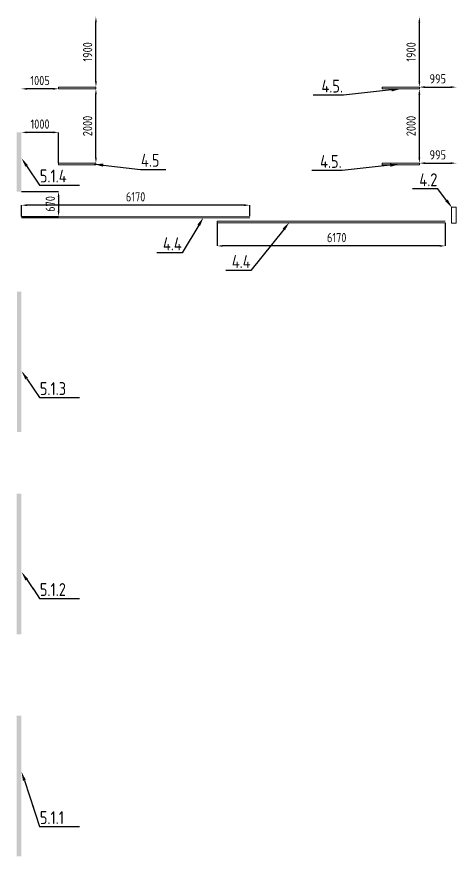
# Model space of a CAD drawing. Header units: millimetres. Extents: x -39 to 9534995, y -146829 to 289341.
# Drawn here: x 605299 to 617187, y 266641 to 289341 of the extents above; entities that cross this region are included whole.
import ezdxf
from ezdxf import colors
from ezdxf.entities.mleader import LeaderData, LeaderLine
from ezdxf.math import Vec2, Vec3

# ---------------------------------------------------------------- set-up
doc = ezdxf.new("R2010")
doc.units = ezdxf.units.MM
doc.layers.add('A-HATCH-FACADE', color=7, linetype='Continuous')
doc.layers.add('EI_DIMS_DETAIL', color=7, linetype='Continuous')
doc.styles.get("Standard").update_dxf_attribs({"font": 'GOST.TTF'})
doc.dimstyles.get("Standard").update_dxf_attribs({"dimtxt": 250, "dimasz": 150, "dimexe": 0.18, "dimexo": 0.0625, "dimgap": 100, "dimtad": 1, "dimdec": 0, "dimrnd": 5, "dimzin": 0, "dimdsep": 46, "dimtxsty": 'Standard', "dimcen": 0.09, "dimadec": 0, "dimazin": 0, "dimtfac": 1, "dimtdec": 0, "dimtofl": 0, "dimtmove": 0, "dimatfit": 3, "dimfxl": 1, "dimtolj": 1, "dimtzin": 0, "dimarcsym": 0})

# ---------------------------------------------------------------- blocks, each defined once
blk = doc.blocks.new('*D161')
at = {"layer": 'Defpoints', "color": 0, "lineweight": 9, "ltscale": 100, "transparency": 16777216}
for p in [(605427, 284246), (605427, 283943), (611600, 283945)]:
    blk.add_point(p, dxfattribs=at)
at = {"layer": 'EI_DIMS_DETAIL', "color": 0, "lineweight": -2, "ltscale": 100, "transparency": 16777216}
for p, q in [((605427, 283943), (605427, 284247)), ((611450, 284246), (605577, 284246)), ((611600, 283945), (611600, 284247))]:
    blk.add_line(p, q, dxfattribs=at)
at = {"layer": 'EI_DIMS_DETAIL', "color": 0, "lineweight": 9, "ltscale": 100, "transparency": 16777216}
for points in [[(605577, 284271), (605577, 284221), (605427, 284246)], [(611450, 284271), (611450, 284221), (611600, 284246)]]:
    blk.add_solid(points, dxfattribs=at)
at = {"layer": 'EI_DIMS_DETAIL', "color": 0, "lineweight": 9, "ltscale": 100, "transparency": 16777216, "insert": (608514, 284472), "char_height": 250, "attachment_point": 5}
blk.add_mtext('\\A1;6170', dxfattribs=at)
blk = doc.blocks.new('*D162')
at = {"layer": 'Defpoints', "color": 0, "lineweight": 9, "ltscale": 100, "transparency": 16777216}
for p in [(610722, 283770), (616889, 283770), (610722, 283144)]:
    blk.add_point(p, dxfattribs=at)
at = {"layer": 'EI_DIMS_DETAIL', "color": 0, "lineweight": -2, "ltscale": 100, "transparency": 16777216}
for p, q in [((610722, 283770), (610722, 283143)), ((616889, 283770), (616889, 283143)), ((616739, 283144), (610872, 283144))]:
    blk.add_line(p, q, dxfattribs=at)
at = {"layer": 'EI_DIMS_DETAIL', "color": 0, "lineweight": 9, "ltscale": 100, "transparency": 16777216}
for points in [[(610872, 283169), (610872, 283119), (610722, 283144)], [(616739, 283169), (616739, 283119), (616889, 283144)]]:
    blk.add_solid(points, dxfattribs=at)
at = {"layer": 'EI_DIMS_DETAIL', "color": 0, "lineweight": 9, "ltscale": 100, "transparency": 16777216, "insert": (613954, 283369), "char_height": 250, "attachment_point": 5}
blk.add_mtext('\\A1;6170', dxfattribs=at)
blk = doc.blocks.new('*D163')
at = {"layer": 'Defpoints', "color": 0, "lineweight": 9, "ltscale": 100, "transparency": 16777216}
for p in [(605427, 284615), (605427, 283943), (606430, 283943)]:
    blk.add_point(p, dxfattribs=at)
at = {"layer": 'EI_DIMS_DETAIL', "color": 0, "lineweight": -2, "ltscale": 100, "transparency": 16777216}
for p, q in [((605427, 284615), (606430, 284615)), ((606430, 284465), (606430, 284093)), ((605427, 283943), (606430, 283943))]:
    blk.add_line(p, q, dxfattribs=at)
at = {"layer": 'EI_DIMS_DETAIL', "color": 0, "lineweight": 9, "ltscale": 100, "transparency": 16777216}
for points in [[(606405, 284465), (606455, 284465), (606430, 284615)], [(606405, 284093), (606455, 284093), (606430, 283943)]]:
    blk.add_solid(points, dxfattribs=at)
at = {"layer": 'EI_DIMS_DETAIL', "color": 0, "lineweight": 9, "ltscale": 100, "transparency": 16777216, "insert": (606205, 284279), "char_height": 250, "attachment_point": 5, "rotation": 90}
blk.add_mtext('\\A1;670', dxfattribs=at)
blk = doc.blocks.new('*D164')
at = {"layer": 'Defpoints', "color": 0, "lineweight": 9, "ltscale": 100, "transparency": 16777216}
for p in [(616190, 287439), (617187, 287439), (617187, 287439)]:
    blk.add_point(p, dxfattribs=at)
at = {"layer": 'EI_DIMS_DETAIL', "color": 0, "lineweight": -2, "ltscale": 100, "transparency": 16777216}
for p, q in [((616190, 287439), (616190, 287440)), ((616340, 287439), (617037, 287439)), ((617187, 287439), (617187, 287440))]:
    blk.add_line(p, q, dxfattribs=at)
at = {"layer": 'EI_DIMS_DETAIL', "color": 0, "lineweight": 9, "ltscale": 100, "transparency": 16777216}
for points in [[(616340, 287464), (616340, 287414), (616190, 287439)], [(617037, 287464), (617037, 287414), (617187, 287439)]]:
    blk.add_solid(points, dxfattribs=at)
at = {"layer": 'EI_DIMS_DETAIL', "color": 0, "lineweight": 9, "ltscale": 100, "transparency": 16777216, "insert": (616688, 287664), "char_height": 250, "attachment_point": 5}
blk.add_mtext('\\A1;995', dxfattribs=at)
blk = doc.blocks.new('*D165')
at = {"layer": 'Defpoints', "color": 0, "lineweight": 9, "ltscale": 100, "transparency": 16777216}
for p in [(616190, 285384), (617187, 285383), (617187, 285383)]:
    blk.add_point(p, dxfattribs=at)
at = {"layer": 'EI_DIMS_DETAIL', "color": 0, "lineweight": -2, "ltscale": 100, "transparency": 16777216}
for p, q in [((616190, 285384), (616190, 285382)), ((616340, 285383), (617037, 285383)), ((617187, 285383), (617187, 285383))]:
    blk.add_line(p, q, dxfattribs=at)
at = {"layer": 'EI_DIMS_DETAIL', "color": 0, "lineweight": 9, "ltscale": 100, "transparency": 16777216}
for points in [[(616340, 285408), (616340, 285358), (616190, 285383)], [(617037, 285408), (617037, 285358), (617187, 285383)]]:
    blk.add_solid(points, dxfattribs=at)
at = {"layer": 'EI_DIMS_DETAIL', "color": 0, "lineweight": 9, "ltscale": 100, "transparency": 16777216, "insert": (616688, 285608), "char_height": 250, "attachment_point": 5}
blk.add_mtext('\\A1;995', dxfattribs=at)
blk = doc.blocks.new('*D166')
at = {"layer": 'Defpoints', "color": 0, "lineweight": 9, "ltscale": 100, "transparency": 16777216}
for p in [(616190, 287389), (616190, 287389), (616190, 285384)]:
    blk.add_point(p, dxfattribs=at)
at = {"layer": 'EI_DIMS_DETAIL', "color": 0, "lineweight": -2, "ltscale": 100, "transparency": 16777216}
for p, q in [((616190, 287389), (616190, 287389)), ((616190, 285534), (616190, 287239)), ((616190, 285384), (616190, 285384))]:
    blk.add_line(p, q, dxfattribs=at)
at = {"layer": 'EI_DIMS_DETAIL', "color": 0, "lineweight": 9, "ltscale": 100, "transparency": 16777216}
for points in [[(616165, 287239), (616215, 287239), (616190, 287389)], [(616165, 285534), (616215, 285534), (616190, 285384)]]:
    blk.add_solid(points, dxfattribs=at)
at = {"layer": 'EI_DIMS_DETAIL', "color": 0, "lineweight": 9, "ltscale": 100, "transparency": 16777216, "insert": (615965, 286387), "char_height": 250, "attachment_point": 5, "rotation": 90}
blk.add_mtext('\\A1;2000', dxfattribs=at)
blk = doc.blocks.new('*D158')
at = {"layer": 'Defpoints', "color": 0, "lineweight": 9, "ltscale": 100, "transparency": 16777216}
for p in [(616190, 289341), (616190, 289341), (616190, 287439)]:
    blk.add_point(p, dxfattribs=at)
at = {"layer": 'EI_DIMS_DETAIL', "color": 0, "lineweight": -2, "ltscale": 100, "transparency": 16777216}
for p, q in [((616190, 289341), (616190, 289341)), ((616190, 287589), (616190, 289191)), ((616190, 287439), (616190, 287439))]:
    blk.add_line(p, q, dxfattribs=at)
at = {"layer": 'EI_DIMS_DETAIL', "color": 0, "lineweight": 9, "ltscale": 100, "transparency": 16777216}
for points in [[(616165, 289191), (616215, 289191), (616190, 289341)], [(616165, 287589), (616215, 287589), (616190, 287439)]]:
    blk.add_solid(points, dxfattribs=at)
at = {"layer": 'EI_DIMS_DETAIL', "color": 0, "lineweight": 9, "ltscale": 100, "transparency": 16777216, "insert": (615965, 288390), "char_height": 250, "attachment_point": 5, "rotation": 90}
blk.add_mtext('\\A1;1900', dxfattribs=at)
blk = doc.blocks.new('*D159')
at = {"layer": 'Defpoints', "color": 0, "lineweight": 9, "ltscale": 100, "transparency": 16777216}
for p in [(605427, 287392), (605427, 287392), (606430, 287392)]:
    blk.add_point(p, dxfattribs=at)
at = {"layer": 'EI_DIMS_DETAIL', "color": 0, "lineweight": -2, "ltscale": 100, "transparency": 16777216}
for p, q in [((605427, 287392), (605427, 287392)), ((606280, 287392), (605577, 287392)), ((606430, 287392), (606430, 287392))]:
    blk.add_line(p, q, dxfattribs=at)
at = {"layer": 'EI_DIMS_DETAIL', "color": 0, "lineweight": 9, "ltscale": 100, "transparency": 16777216}
for points in [[(605577, 287417), (605577, 287367), (605427, 287392)], [(606280, 287417), (606280, 287367), (606430, 287392)]]:
    blk.add_solid(points, dxfattribs=at)
at = {"layer": 'EI_DIMS_DETAIL', "color": 0, "lineweight": 9, "ltscale": 100, "transparency": 16777216, "insert": (605928, 287617), "char_height": 250, "attachment_point": 5}
blk.add_mtext('\\A1;1005', dxfattribs=at)
blk = doc.blocks.new('*D160')
at = {"layer": 'Defpoints', "color": 0, "lineweight": 9, "ltscale": 100, "transparency": 16777216}
for p in [(607440, 289341), (607440, 289341), (607440, 287442)]:
    blk.add_point(p, dxfattribs=at)
at = {"layer": 'EI_DIMS_DETAIL', "color": 0, "lineweight": -2, "ltscale": 100, "transparency": 16777216}
for p, q in [((607440, 289341), (607441, 289341)), ((607440, 287592), (607440, 289191)), ((607440, 287442), (607441, 287442))]:
    blk.add_line(p, q, dxfattribs=at)
at = {"layer": 'EI_DIMS_DETAIL', "color": 0, "lineweight": 9, "ltscale": 100, "transparency": 16777216}
for points in [[(607415, 289191), (607465, 289191), (607440, 289341)], [(607415, 287592), (607465, 287592), (607440, 287442)]]:
    blk.add_solid(points, dxfattribs=at)
at = {"layer": 'EI_DIMS_DETAIL', "color": 0, "lineweight": 9, "ltscale": 100, "transparency": 16777216, "insert": (607215, 288391), "char_height": 250, "attachment_point": 5, "rotation": 90}
blk.add_mtext('\\A1;1900', dxfattribs=at)
blk = doc.blocks.new('*D167')
at = {"layer": 'Defpoints', "color": 0, "lineweight": 9, "ltscale": 100, "transparency": 16777216}
for p in [(607439, 287392), (607440, 287392), (607439, 285384)]:
    blk.add_point(p, dxfattribs=at)
at = {"layer": 'EI_DIMS_DETAIL', "color": 0, "lineweight": -2, "ltscale": 100, "transparency": 16777216}
for p, q in [((607439, 287392), (607441, 287392)), ((607440, 285534), (607440, 287242)), ((607439, 285384), (607441, 285384))]:
    blk.add_line(p, q, dxfattribs=at)
at = {"layer": 'EI_DIMS_DETAIL', "color": 0, "lineweight": 9, "ltscale": 100, "transparency": 16777216}
for points in [[(607415, 287242), (607465, 287242), (607440, 287392)], [(607415, 285534), (607465, 285534), (607440, 285384)]]:
    blk.add_solid(points, dxfattribs=at)
at = {"layer": 'EI_DIMS_DETAIL', "color": 0, "lineweight": 9, "ltscale": 100, "transparency": 16777216, "insert": (607215, 286388), "char_height": 250, "attachment_point": 5, "rotation": 90}
blk.add_mtext('\\A1;2000', dxfattribs=at)
blk = doc.blocks.new('*D168')
at = {"layer": 'Defpoints', "color": 0, "lineweight": 9, "ltscale": 100, "transparency": 16777216}
for p in [(605427, 286215), (605427, 286215), (606429, 285384)]:
    blk.add_point(p, dxfattribs=at)
at = {"layer": 'EI_DIMS_DETAIL', "color": 0, "lineweight": -2, "ltscale": 100, "transparency": 16777216}
for p, q in [((605427, 286215), (605427, 286216)), ((606279, 286215), (605577, 286215)), ((606429, 285384), (606429, 286216))]:
    blk.add_line(p, q, dxfattribs=at)
at = {"layer": 'EI_DIMS_DETAIL', "color": 0, "lineweight": 9, "ltscale": 100, "transparency": 16777216}
for points in [[(605577, 286240), (605577, 286190), (605427, 286215)], [(606279, 286240), (606279, 286190), (606429, 286215)]]:
    blk.add_solid(points, dxfattribs=at)
at = {"layer": 'EI_DIMS_DETAIL', "color": 0, "lineweight": 9, "ltscale": 100, "transparency": 16777216, "insert": (605928, 286440), "char_height": 250, "attachment_point": 5}
blk.add_mtext('\\A1;1000', dxfattribs=at)

msp = doc.modelspace()

# ---------------------------------------------------------------- hatches: boundary and pattern name
at = {"layer": 'A-HATCH-FACADE', "lineweight": 9}
h = msp.add_hatch(dxfattribs=at)
h.set_pattern_fill('ANGLE', color=30, angle=-90)
h.set_pattern_definition([(270, (-122038.581, 1119981.1), (6.985, -1e-15), [5.08, -1.905]), (360, (-122038.581, 1119981.1), (2e-15, 6.985), [5.08, -1.905])])
h.paths.add_polyline_path([(605417.6, 286215.3), (605417.6, 284615.3), (605298.9, 284615.3), (605298.9, 286215.3)])
h = msp.add_hatch(dxfattribs=at)
h.set_pattern_fill('ANGLE', color=30, angle=-90)
h.set_pattern_definition([(270, (-122035.365, 1113476.39), (6.985, -1e-15), [5.08, -1.905]), (360, (-122035.365, 1113476.39), (2e-15, 6.985), [5.08, -1.905])])
h.paths.add_polyline_path([(605420.8, 281910.6), (605420.8, 278110.6), (605302.1, 278110.6), (605302.1, 281910.6)])
h = msp.add_hatch(dxfattribs=at)
h.set_pattern_fill('ANGLE', color=30, angle=-90)
h.set_pattern_definition([(270, (-122038.581, 1108006.39), (6.985, -1e-15), [5.08, -1.905]), (360, (-122038.581, 1108006.39), (2e-15, 6.985), [5.08, -1.905])])
h.paths.add_polyline_path([(605417.6, 276440.6), (605417.6, 272640.6), (605298.9, 272640.6), (605298.9, 276440.6)])
h = msp.add_hatch(dxfattribs=at)
h.set_pattern_fill('ANGLE', color=30, angle=-90)
h.set_pattern_definition([(270, (-122038.581, 1102006.39), (6.985, -1e-15), [5.08, -1.905]), (360, (-122038.581, 1102006.39), (2e-15, 6.985), [5.08, -1.905])])
h.paths.add_polyline_path([(605417.6, 270440.6), (605417.6, 266640.6), (605298.9, 266640.6), (605298.9, 270440.6)])

# ---------------------------------------------------------------- linework, layer by layer
at = {"lineweight": 9, "ltscale": 100}
for points in [[(606428.8, 287439.4), (607439.3, 287439.4), (607439.3, 287389.4), (606428.8, 287389.4)], [(615179.4, 287439.4), (616189.8, 287439.4), (616189.8, 287389.4), (615179.4, 287389.4)], [(606428.8, 285383.8), (607439.3, 285383.8), (607439.3, 285333.8), (606428.8, 285333.8)], [(615179.4, 285384.1), (616189.8, 285384.1), (616189.8, 285334.1), (615179.4, 285334.1)]]:
    msp.add_lwpolyline(points, close=True, dxfattribs=at)
at = {"color": 3, "lineweight": 9, "ltscale": 100}
msp.add_lwpolyline([(617187.1, 283761.4), (617061.6, 283761.4), (617061.6, 284188.3), (617187.1, 284188.3)], close=True, dxfattribs=at)
at = {"lineweight": 9}
for points in [[(605426.8, 283943.2), (605426.8, 283943.2), (611600.4, 283945.4)], [(605426.8, 283900.4), (605426.8, 283900.4), (611600.4, 283900.4)], [(616889.1, 283769.9), (610721.5, 283769.9), (610721.5, 283815.2), (616886.9, 283815.2)]]:
    msp.add_lwpolyline(points, dxfattribs=at)

# ---------------------------------------------------------------- dimensions: what is measured, and where the dimension line sits
at = {"layer": 'EI_DIMS_DETAIL', "lineweight": 9, "ltscale": 100}
for base, p1, p2, picture, middle in [((607440.4, 289340.6), (607440.4, 287441.7), (607440.4, 289340.6), '*D160', (607215.3, 288391.2)), ((616189.8, 289340.6), (616189.8, 287439.4), (616189.8, 289340.6), '*D158', (615964.7, 288390)), ((606430.2, 283943.2), (605426.8, 284615.3), (605427, 283943.2), '*D163', (606205.1, 284279.2))]:
    dim = msp.add_linear_dim(base=base, p1=p1, p2=p2, angle=90, dimstyle='Standard', dxfattribs=at)
    dim.commit()
    dim.dimension.update_dxf_attribs({"geometry": picture, "text_midpoint": middle})
for base, p1, p2, picture, middle in [((605426.8, 287391.7), (606429.9, 287391.7), (605426.8, 287391.7), '*D159', (605928.3, 287616.8)), ((617186.9, 287439.4), (616189.8, 287439.4), (617186.9, 287439.4), '*D164', (616688.4, 287664.5)), ((605426.8, 286215.3), (606428.8, 285383.8), (605426.8, 286215.3), '*D168', (605927.8, 286440.4)), ((617186.9, 285382.6), (616189.8, 285384.1), (617186.9, 285382.6), '*D165', (616688.4, 285607.7))]:
    dim = msp.add_linear_dim(base=base, p1=p1, p2=p2, dimstyle='Standard', dxfattribs=at)
    dim.commit()
    dim.dimension.update_dxf_attribs({"geometry": picture, "text_midpoint": middle})
for base, p1, p2, picture, middle in [((607440.4, 287391.7), (607439.3, 285383.8), (607439.3, 287391.7), '*D167', (607215.3, 286387.7)), ((616189.8, 287389.4), (616189.8, 285384.1), (616189.8, 287389.4), '*D166', (615964.7, 286386.7))]:
    dim = msp.add_linear_dim(base=base, p1=p1, p2=p2, angle=90, text='2000', dimstyle='Standard', dxfattribs=at)
    dim.commit()
    dim.dimension.update_dxf_attribs({"geometry": picture, "text_midpoint": middle})
dim = msp.add_linear_dim(base=(605426.8, 284246.5), p1=(611600.4, 283945.4), p2=(605426.8, 283943.2), text='6170', dimstyle='Standard', dxfattribs=at)
dim.commit()
dim.dimension.update_dxf_attribs({"geometry": '*D161', "text_midpoint": (608513.6, 284471.6)})
dim = msp.add_linear_dim(base=(610721.5015, 283143.6431), p1=(616889.0236, 283769.923), p2=(610721.5015, 283769.923), dimstyle='Standard', dxfattribs=at)
dim.commit()
dim.dimension.update_dxf_attribs({"geometry": '*D162', "text_midpoint": (613954.1938, 283143.6431), "dimtype": 160})

# ---------------------------------------------------------------- leaders
at = {"lineweight": 9}
ml = msp.add_multileader_mtext('Standard', dxfattribs=at)
ml.set_content('4.5.', color=256)
ml.set_leader_properties()
ml.build(insert=Vec2(0, 0))
ml.multileader.update_dxf_attribs({"text_left_attachment_type": 6, "text_right_attachment_type": 6, "arrow_head_size": 250})
ctx = ml.context
ctx.base_point, ctx.char_height, ctx.arrow_head_size, ctx.plane_origin = Vec3(613609.3, 287221.8, 0), 350, 250, Vec3(614372.6, 287947, 0)
ctx.left_attachment, ctx.right_attachment, ctx.text_align_type = 6, 6, 2
notes = []
notes.append((ctx, [(1, (1, 1, 0), (614134.2, 287221.8, 0), (-1, 0), 8, [(0, [(615684.6, 287389.4, 0)], 0, [])])]))
ctx.mtext.insert, ctx.mtext.alignment, ctx.mtext.flow_direction = Vec3(614124.2, 287641.8, 0), 3, 5
ml = msp.add_multileader_mtext('Standard', dxfattribs=at)
ml.set_content('4.5', color=256)
ml.set_leader_properties()
ml.build(insert=Vec2(0, 0))
ml.multileader.update_dxf_attribs({"text_left_attachment_type": 6, "text_right_attachment_type": 6, "arrow_head_size": 250})
ctx = ml.context
ctx.base_point, ctx.char_height, ctx.arrow_head_size, ctx.plane_origin = Vec3(608656.8, 285214.1, 0), 350, 250, Vec3(609674.1, 285939.3, 0)
ctx.left_attachment, ctx.right_attachment = 6, 6
notes.append((ctx, [(0, (1, 1, 0), (608648.8, 285214.1, 0), (1, 0), 8, [(0, [(607389.3, 285355.7, 0)], 0, [])])]))
ctx.mtext.insert, ctx.mtext.flow_direction = Vec3(608658.8, 285634.1, 0), 5
ml = msp.add_multileader_mtext('Standard', dxfattribs=at)
ml.set_content('4.5.', color=256)
ml.set_leader_properties()
ml.build(insert=Vec2(0, 0))
ml.multileader.update_dxf_attribs({"text_left_attachment_type": 6, "text_right_attachment_type": 6, "arrow_head_size": 250})
ctx = ml.context
ctx.base_point, ctx.char_height, ctx.arrow_head_size, ctx.plane_origin = Vec3(613573, 285184.4, 0), 350, 250, Vec3(614336.3, 285909.6, 0)
ctx.left_attachment, ctx.right_attachment, ctx.text_align_type = 6, 6, 2
notes.append((ctx, [(1, (1, 1, 0), (614097.9, 285184.4, 0), (-1, 0), 8, [(0, [(615648.3, 285352, 0)], 0, [])])]))
ctx.mtext.insert, ctx.mtext.alignment, ctx.mtext.flow_direction = Vec3(614087.9, 285604.4, 0), 3, 5
ml = msp.add_multileader_mtext('Standard', dxfattribs=at)
ml.set_content('5.1.4', color=256)
ml.set_leader_properties()
ml.build(insert=Vec2(0, 0))
ml.multileader.update_dxf_attribs({"text_left_attachment_type": 6, "text_right_attachment_type": 6, "arrow_head_size": 250})
ctx = ml.context
ctx.base_point, ctx.char_height, ctx.arrow_head_size, ctx.plane_origin = Vec3(605921.1, 284791, -1900), 350, 250, Vec3(605948.7, 284844.4, -1900)
ctx.left_attachment, ctx.right_attachment = 6, 6
notes.append((ctx, [(0, (1, 1, 0), (605913.1, 284791, -1900), (1, 0), 8, [(0, [(605426.8, 285515, -1900)], 0, [])])]))
ctx.mtext.insert, ctx.mtext.flow_direction = Vec3(605923.1, 285211, -1900), 5
ml = msp.add_multileader_mtext('Standard', dxfattribs=at)
ml.set_content('4.2', color=256)
ml.set_leader_properties()
ml.build(insert=Vec2(0, 0))
ml.multileader.update_dxf_attribs({"text_left_attachment_type": 6, "text_right_attachment_type": 6, "arrow_head_size": 250})
ctx = ml.context
ctx.base_point, ctx.char_height, ctx.arrow_head_size, ctx.plane_origin = Vec3(616211.2, 284688.2, 0), 350, 250, Vec3(615528.5, 285005.9, 0)
ctx.left_attachment, ctx.right_attachment, ctx.text_align_type = 6, 6, 2
notes.append((ctx, [(1, (1, 1, 0), (616688.1, 284688.2, 0), (-1, 0), 8, [(0, [(617075.1, 284176.1, 0)], 0, [])])]))
ctx.mtext.insert, ctx.mtext.alignment, ctx.mtext.flow_direction = Vec3(616678.1, 285108.2, 0), 3, 5
ml = msp.add_multileader_mtext('Standard', dxfattribs=at)
ml.set_content('4.4', color=256)
ml.set_leader_properties()
ml.build(insert=Vec2(0, 0))
ml.multileader.update_dxf_attribs({"text_left_attachment_type": 6, "text_right_attachment_type": 6, "arrow_head_size": 250})
ctx = ml.context
ctx.base_point, ctx.char_height, ctx.arrow_head_size, ctx.plane_origin = Vec3(609295.8, 282955.3, 0), 350, 250, Vec3(610124.8, 283680.5, 0)
ctx.left_attachment, ctx.right_attachment, ctx.text_align_type = 6, 6, 2
notes.append((ctx, [(1, (1, 1, 0), (609770.9, 282955.3, 0), (-1, 0), 8, [(0, [(610351.1, 283917.1, 0)], 0, [])])]))
ctx.mtext.insert, ctx.mtext.alignment, ctx.mtext.flow_direction = Vec3(609760.9, 283375.3, 0), 3, 5
ml = msp.add_multileader_mtext('Standard', dxfattribs=at)
ml.set_content('4.4', color=256)
ml.set_leader_properties()
ml.build(insert=Vec2(0, 0))
ml.multileader.update_dxf_attribs({"text_left_attachment_type": 6, "text_right_attachment_type": 6, "arrow_head_size": 250})
ctx = ml.context
ctx.base_point, ctx.char_height, ctx.arrow_head_size, ctx.plane_origin = Vec3(611158.4, 282475.3, 0), 350, 250, Vec3(612450.5, 283550.8, 0)
ctx.left_attachment, ctx.right_attachment, ctx.text_align_type = 6, 6, 2
notes.append((ctx, [(1, (1, 1, 0), (611633.5, 282475.3, 0), (-1, 0), 8, [(0, [(612676.8, 283787.4, 0)], 0, [])])]))
ctx.mtext.insert, ctx.mtext.alignment, ctx.mtext.flow_direction = Vec3(611623.5, 282895.3, 0), 3, 5
ml = msp.add_multileader_mtext('Standard', dxfattribs=at)
ml.set_content('5.1.3', color=256)
ml.set_leader_properties()
ml.build(insert=Vec2(0, 0))
ml.multileader.update_dxf_attribs({"text_left_attachment_type": 6, "text_right_attachment_type": 6, "arrow_head_size": 250})
ctx = ml.context
ctx.base_point, ctx.char_height, ctx.arrow_head_size, ctx.plane_origin = Vec3(605921.1, 279041.4, -1900), 350, 250, Vec3(605948.7, 279090.9, -1900)
ctx.left_attachment, ctx.right_attachment = 6, 6
notes.append((ctx, [(0, (1, 1, 0), (605913.1, 279041.4, -1900), (1, 0), 8, [(0, [(605426.8, 279761.5, -1900)], 0, [])])]))
ctx.mtext.insert, ctx.mtext.flow_direction = Vec3(605923.1, 279461.4, -1900), 5
for ctx, leaders in notes:
    for number, flags, end, landing, length, lines in leaders:
        leader = LeaderData()
        leader.index, (leader.has_last_leader_line, leader.has_dogleg_vector, leader.attachment_direction) = number, flags
        leader.last_leader_point, leader.dogleg_vector, leader.dogleg_length = Vec3(end), Vec3(landing), length
        for number, points, colour, breaks in lines:
            line = LeaderLine()
            line.index, line.vertices, line.color, line.breaks = number, Vec3.list(points), colors.encode_raw_color(colour), breaks
            leader.lines.append(line)
        ctx.leaders.append(leader)

# ---------------------------------------------------------------- next in the draw order: leaders
ml = msp.add_multileader_mtext('Standard', dxfattribs=at)
ml.set_content('5.1.2', color=256)
ml.set_leader_properties()
ml.build(insert=Vec2(0, 0))
ml.multileader.update_dxf_attribs({"text_left_attachment_type": 6, "text_right_attachment_type": 6, "arrow_head_size": 250})
ctx = ml.context
ctx.base_point, ctx.char_height, ctx.arrow_head_size, ctx.plane_origin = Vec3(605921.1, 273606.7, -1900), 350, 250, Vec3(605948.7, 273656.2, -1900)
ctx.left_attachment, ctx.right_attachment = 6, 6
notes = []
notes.append((ctx, [(0, (1, 1, 0), (605913.1, 273606.7, -1900), (1, 0), 8, [(0, [(605426.8, 274326.9, -1900)], 0, [])])]))
ctx.mtext.insert, ctx.mtext.flow_direction = Vec3(605923.1, 274026.7, -1900), 5
ctx.mtext.has_bg_fill, ctx.mtext.bg_color, ctx.mtext.bg_scale_factor, ctx.mtext.bg_transparency, ctx.mtext.use_window_bg_color = 1, -1027028792, 1.5, 0, 1
ml = msp.add_multileader_mtext('Standard', dxfattribs=at)
ml.set_content('5.1.1', color=256)
ml.set_leader_properties()
ml.build(insert=Vec2(0, 0))
ml.multileader.update_dxf_attribs({"text_left_attachment_type": 6, "text_right_attachment_type": 6, "arrow_head_size": 250})
ctx = ml.context
ctx.base_point, ctx.char_height, ctx.arrow_head_size, ctx.plane_origin = Vec3(605921.1, 267439.9, -1900), 350, 250, Vec3(605948.7, 268254.5, -1900)
ctx.left_attachment, ctx.right_attachment = 6, 6
notes.append((ctx, [(0, (1, 1, 0), (605913.1, 267439.9, -1900), (1, 0), 8, [(0, [(605426.8, 268925.2, -1900)], 0, [])])]))
ctx.mtext.insert, ctx.mtext.flow_direction = Vec3(605923.1, 267859.9, -1900), 5
ctx.mtext.has_bg_fill, ctx.mtext.bg_color, ctx.mtext.bg_scale_factor, ctx.mtext.bg_transparency, ctx.mtext.use_window_bg_color = 1, -1027028792, 1.5, 0, 1
for ctx, leaders in notes:
    for number, flags, end, landing, length, lines in leaders:
        leader = LeaderData()
        leader.index, (leader.has_last_leader_line, leader.has_dogleg_vector, leader.attachment_direction) = number, flags
        leader.last_leader_point, leader.dogleg_vector, leader.dogleg_length = Vec3(end), Vec3(landing), length
        for number, points, colour, breaks in lines:
            line = LeaderLine()
            line.index, line.vertices, line.color, line.breaks = number, Vec3.list(points), colors.encode_raw_color(colour), breaks
            leader.lines.append(line)
        ctx.leaders.append(leader)

doc.saveas('drawing.dxf')
